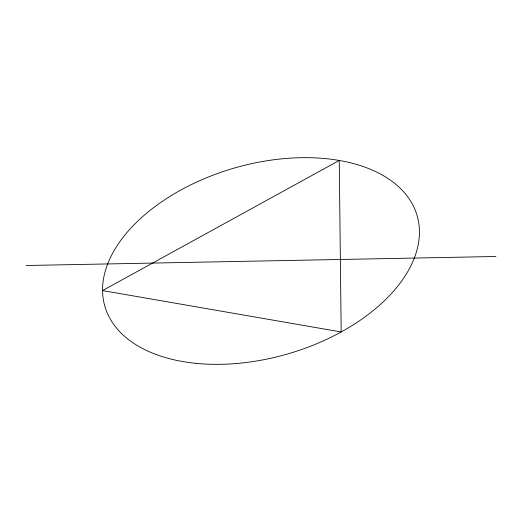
<?xml version="1.0" encoding="UTF-8"?>
<svg xmlns="http://www.w3.org/2000/svg" width="522" height="522" viewBox="0 0 522 522"><rect width="100%" height="100%" fill="white"/><g stroke="black" fill="none" stroke-linecap="round" stroke-linejoin="round"><path stroke-width="0.78" d="M26.1 265.509L495.9 256.491M339.248 160.45L102.566 290.578L341.179 331.966L339.248 160.45M196.2 363.364A162.577 96.7 -16.2 0 0 418.605 222.137A162.577 96.7 -16.2 0 0 168.188 197.499A162.577 96.7 -16.2 0 0 196.2 363.364"/></g></svg>
